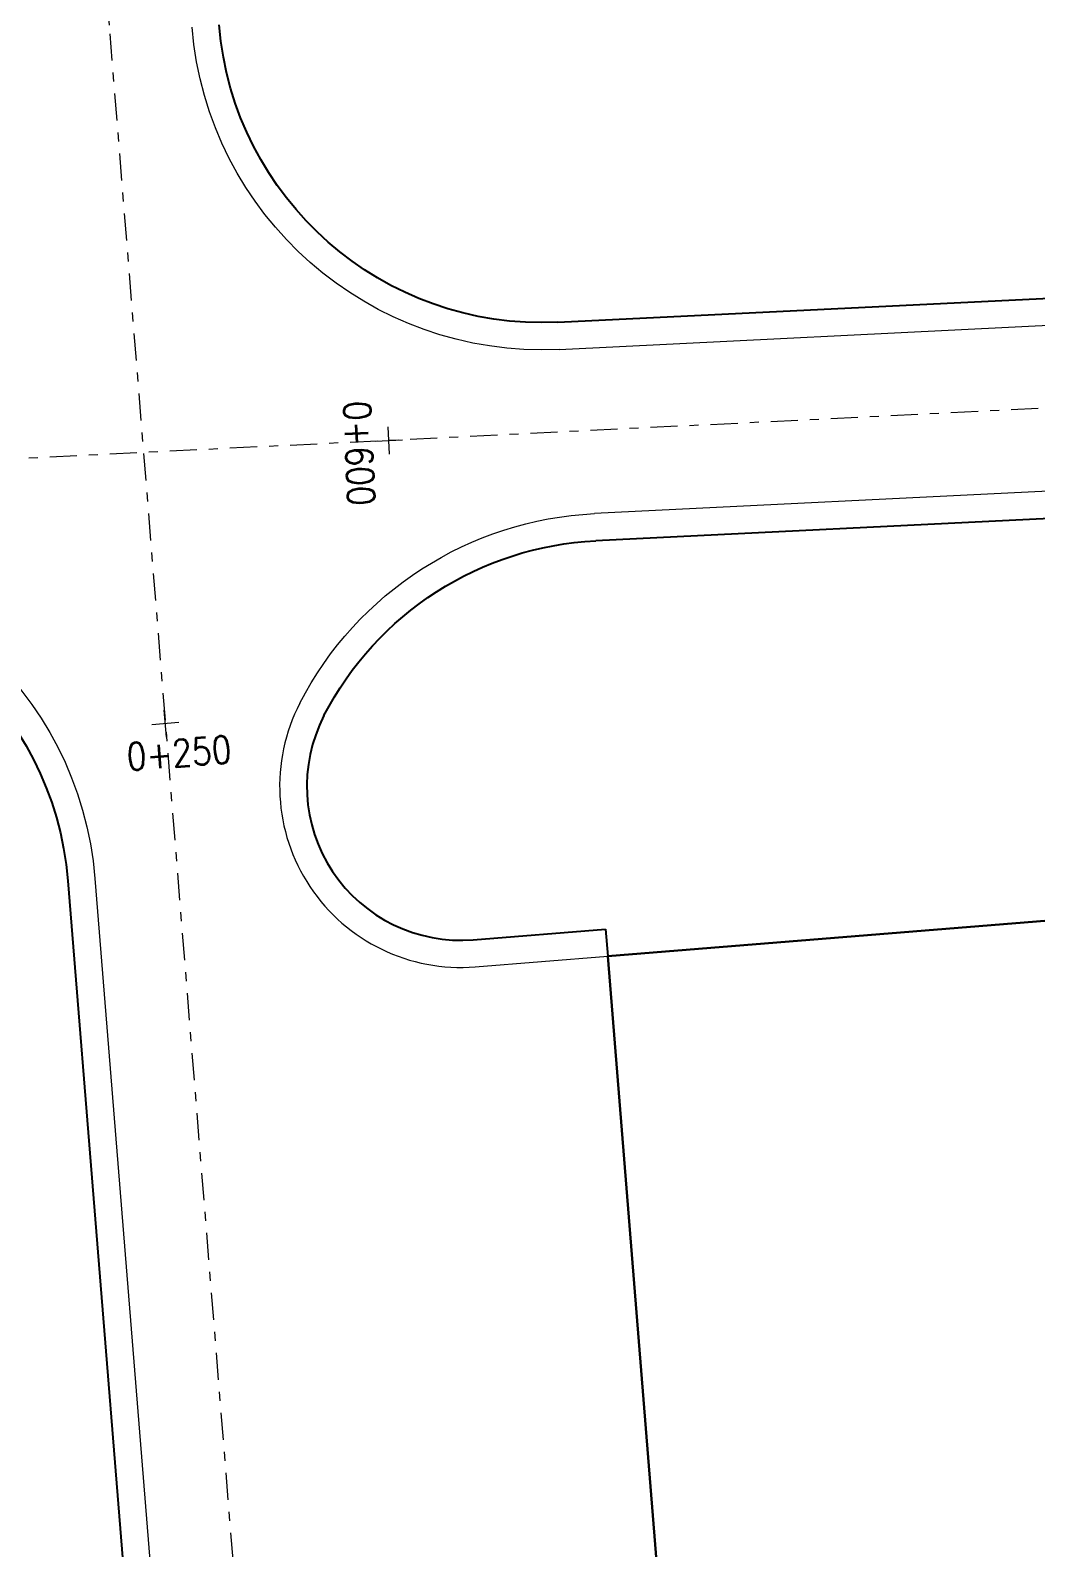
# Model space of a CAD drawing. Header units: metres. Extents: x -703672 to 3951284, y -4124475 to 4104628.
# Drawn here: x 328180 to 328224.4, y 4103476.8 to 4103543.8 of the extents above; entities that cross this region are included whole.
import ezdxf

# ---------------------------------------------------------------- set-up
doc = ezdxf.new("R2010")
doc.units = ezdxf.units.M
doc.header["$MEASUREMENT"] = 0
doc.linetypes.add('DGN Style 7', pattern=[2.6567653376214695, 1.195544401929661, -0.5313530675242938, 0.3985148006432204, -0.5313530675242938])
for name, color, linetype, lineweight in [('C-ALGN-STAT', 8, 'Continuous', 0), ('C-PADS-OTLN', 9, 'Continuous', 30), ('C-ROAD-CNTR', 8, 'DGN Style 7', 0), ('C-ROAD-CURB', 9, 'Continuous', 0), ('C-ROAD-OTLN', 7, 'Continuous', 0)]:
    doc.layers.add(name, color=color, linetype=linetype, lineweight=lineweight)
doc.styles.add('DGN', font='ENGINEERING.shx', dxfattribs={"width": 0.85, "height": 1.2})

# ---------------------------------------------------------------- blocks, each defined once
blk = doc.blocks.new('lbl_tic')
at = {"color": 0, "linetype": 'ByBlock', "lineweight": -2}
blk.add_line((0, -0.04164999999999996), (0, 0.04164999999999996), dxfattribs=at)

msp = doc.modelspace()

# ---------------------------------------------------------------- linework, layer by layer
at = {"layer": 'C-PADS-OTLN', "flags": 128}
msp.add_lwpolyline([(328239.6210034303, 4103459.826194865), (328235.9466100774, 4103505.388272668), (328205.5453111732, 4103502.936533503), (328209.2197045261, 4103457.3744557), (328239.6210034303, 4103459.826194865)], close=True, dxfattribs=at)
at = {"layer": 'C-ROAD-CNTR'}
for p, q in [((328165.9104809279, 4103762.395341465), (328183.549423465, 4103543.674373108)), ((328183.5494234649, 4103543.674373108), (328202.4048366043, 4103309.869301636)), ((328256.3954679924, 4103528.684103462), (327951.849405067, 4103513.708342758))]:
    msp.add_line(p, q, dxfattribs=at)
at = {"layer": 'C-ROAD-CURB', "linetype": 'Continuous', "lineweight": 25}
for p, q in [((328203.339792266, 4103530.931001788), (328246.3762643979, 4103533.047279049)), ((328248.1999474914, 4103523.405212114), (328205.0169740937, 4103521.281730793)), ((328181.7004697906, 4103506.2664759), (328190.3833330728, 4103398.59991589)), ((328199.6014119582, 4103503.661078515), (328205.4488493046, 4103504.13265018)), ((328205.4488493046, 4103504.13265018), (328205.5453111732, 4103502.936533502))]:
    msp.add_line(p, q, dxfattribs=at)
at = {"layer": 'C-ROAD-CURB', "linetype": 'Continuous', "lineweight": 25, "extrusion": (0, 0, -1)}
for centre, radius, start, end in [((-328202.6374521214, 4103545.213743764), 14.30000000000001, 267.1848026356035, 355.3893104080298), ((-328205.7193142382, 4103506.998988818), 14.3, 27.3018272732865, 87.18480263894223), ((-328167.446746042, 4103505.116971964), 14.3, 87.18480263560356, 175.3893104080298)]:
    msp.add_arc(centre, radius, start, end, dxfattribs=at)
at = {"layer": 'C-ROAD-CURB', "linetype": 'Continuous', "lineweight": 25}
msp.add_arc((328199.0547947016, 4103510.439073024), 6.800000000000002, 152.6981726968666, 274.6106895986363, dxfattribs=at)
at = {"layer": 'C-ROAD-OTLN'}
for p, q in [((328203.3987299005, 4103529.732450015), (328246.4352020324, 4103531.848727276)), ((328248.1410098567, 4103524.603763887), (328204.9580364592, 4103522.480282567)), ((328182.8965864687, 4103506.362937769), (328191.579449751, 4103398.696377758)), ((328199.697873827, 4103502.464961837), (328205.5453111732, 4103502.936533502)), ((328205.5453111732, 4103502.936533502), (328209.2213122236, 4103457.354520424))]:
    msp.add_line(p, q, dxfattribs=at)
at = {"layer": 'C-ROAD-OTLN', "extrusion": (0, 0, -1)}
for centre, start, end in [((-328202.6374521214, 4103545.213743764), 267.1848026356035, 355.3893104080298), ((-328205.7193142382, 4103506.998988818), 27.3018272732865, 87.18480263894223), ((-328167.446746042, 4103505.116971964), 87.18480263560356, 175.3893104080298)]:
    msp.add_arc(centre, 15.5, start, end, dxfattribs=at)
at = {"layer": 'C-ROAD-OTLN'}
msp.add_arc((328199.0547947016, 4103510.439073024), 8, 152.6981726968666, 274.6106895986363, dxfattribs=at)

# ---------------------------------------------------------------- block references
at = {"layer": 'C-ALGN-STAT', "lineweight": 18}
for p, xscale, yscale, zscale, rotation in [((328195.8845709996, 4103525.708092771), 14.40576230492198, 14.40576230492198, 14.40576230492198, 2.832987534145849), ((328195.8845704709, 4103525.708092218), 14.40576230492196, 14.40576230492196, 14.40576230492196, 2.832934525850371), ((328195.8845704464, 4103525.708093298), 14.40576230492195, 14.40576230492195, 14.40576230492195, 272.8329345258504), ((328195.8845709996, 4103525.708092771), 14.40576230492197, 14.40576230492197, 14.40576230492197, 272.8329875341458), ((328186.0066456877, 4103513.205067893), 14.40576230492196, 14.40576230492196, 14.40576230492196, 4.610930179602223), ((328186.0066451781, 4103513.205067325), 14.40576230492194, 14.40576230492194, 14.40576230492194, 4.610877171306758), ((328186.0066456877, 4103513.205067893), 14.40576230492197, 14.40576230492197, 14.40576230492197, 94.6109301796022), ((328186.0066462564, 4103513.205067382), 14.40576230492196, 14.40576230492196, 14.40576230492196, 94.6108771713067)]:
    msp.add_blockref('lbl_tic', p, dxfattribs=dict(at, xscale=xscale, yscale=yscale, zscale=zscale, rotation=rotation))

# ---------------------------------------------------------------- texts
at = {"layer": 'C-ALGN-STAT', "lineweight": 25, "char_height": 1.199999999999996, "attachment_point": 8, "line_spacing_factor": 0.6, "style": 'DGN'}
for s, insert, rotation in [('\\Fsimplex;\\H1x;\\W0.85;0+600', (328193.9693813672, 4103525.11722665), 272.5566867740846), ('\\Fsimplex;\\H1x;\\W0.85;0+250', (328186.656647976, 4103511.309132471), 4.334629419541026)]:
    msp.add_mtext(s, dxfattribs=dict(at, insert=insert, rotation=rotation))

doc.saveas('drawing.dxf')
